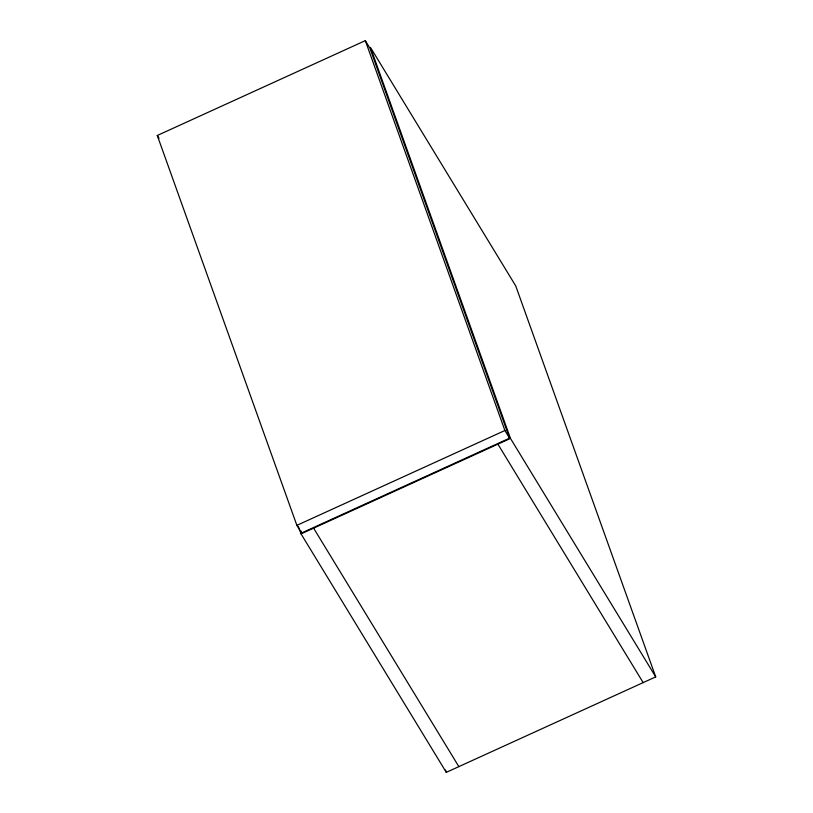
<?xml version="1.0" encoding="UTF-8"?>
<svg xmlns="http://www.w3.org/2000/svg" width="813" height="813" viewBox="0 0 813 813"><rect width="100%" height="100%" fill="white"/><g stroke="black" fill="none" stroke-linecap="round" stroke-linejoin="round"><path stroke-width="1.22" d="M157.285 135.486L365.311 40.65L369.976 48.313L509.568 438.177L301.542 533.013L296.877 525.35L157.285 135.486L159.033 138.352M296.877 525.35L504.903 430.514L509.568 438.177M301.044 533.887L510.473 438.42L655.715 676.883L446.296 772.35L301.044 533.887L298.483 526.712M497.902 444.152L643.154 682.605M313.615 528.165L458.857 766.618M655.715 676.883L515.727 285.902L370.474 47.439L510.473 438.42M365.311 40.65L504.903 430.514M445.443 769.962L446.296 772.35M300.688 530.625L301.542 533.013"/></g></svg>
